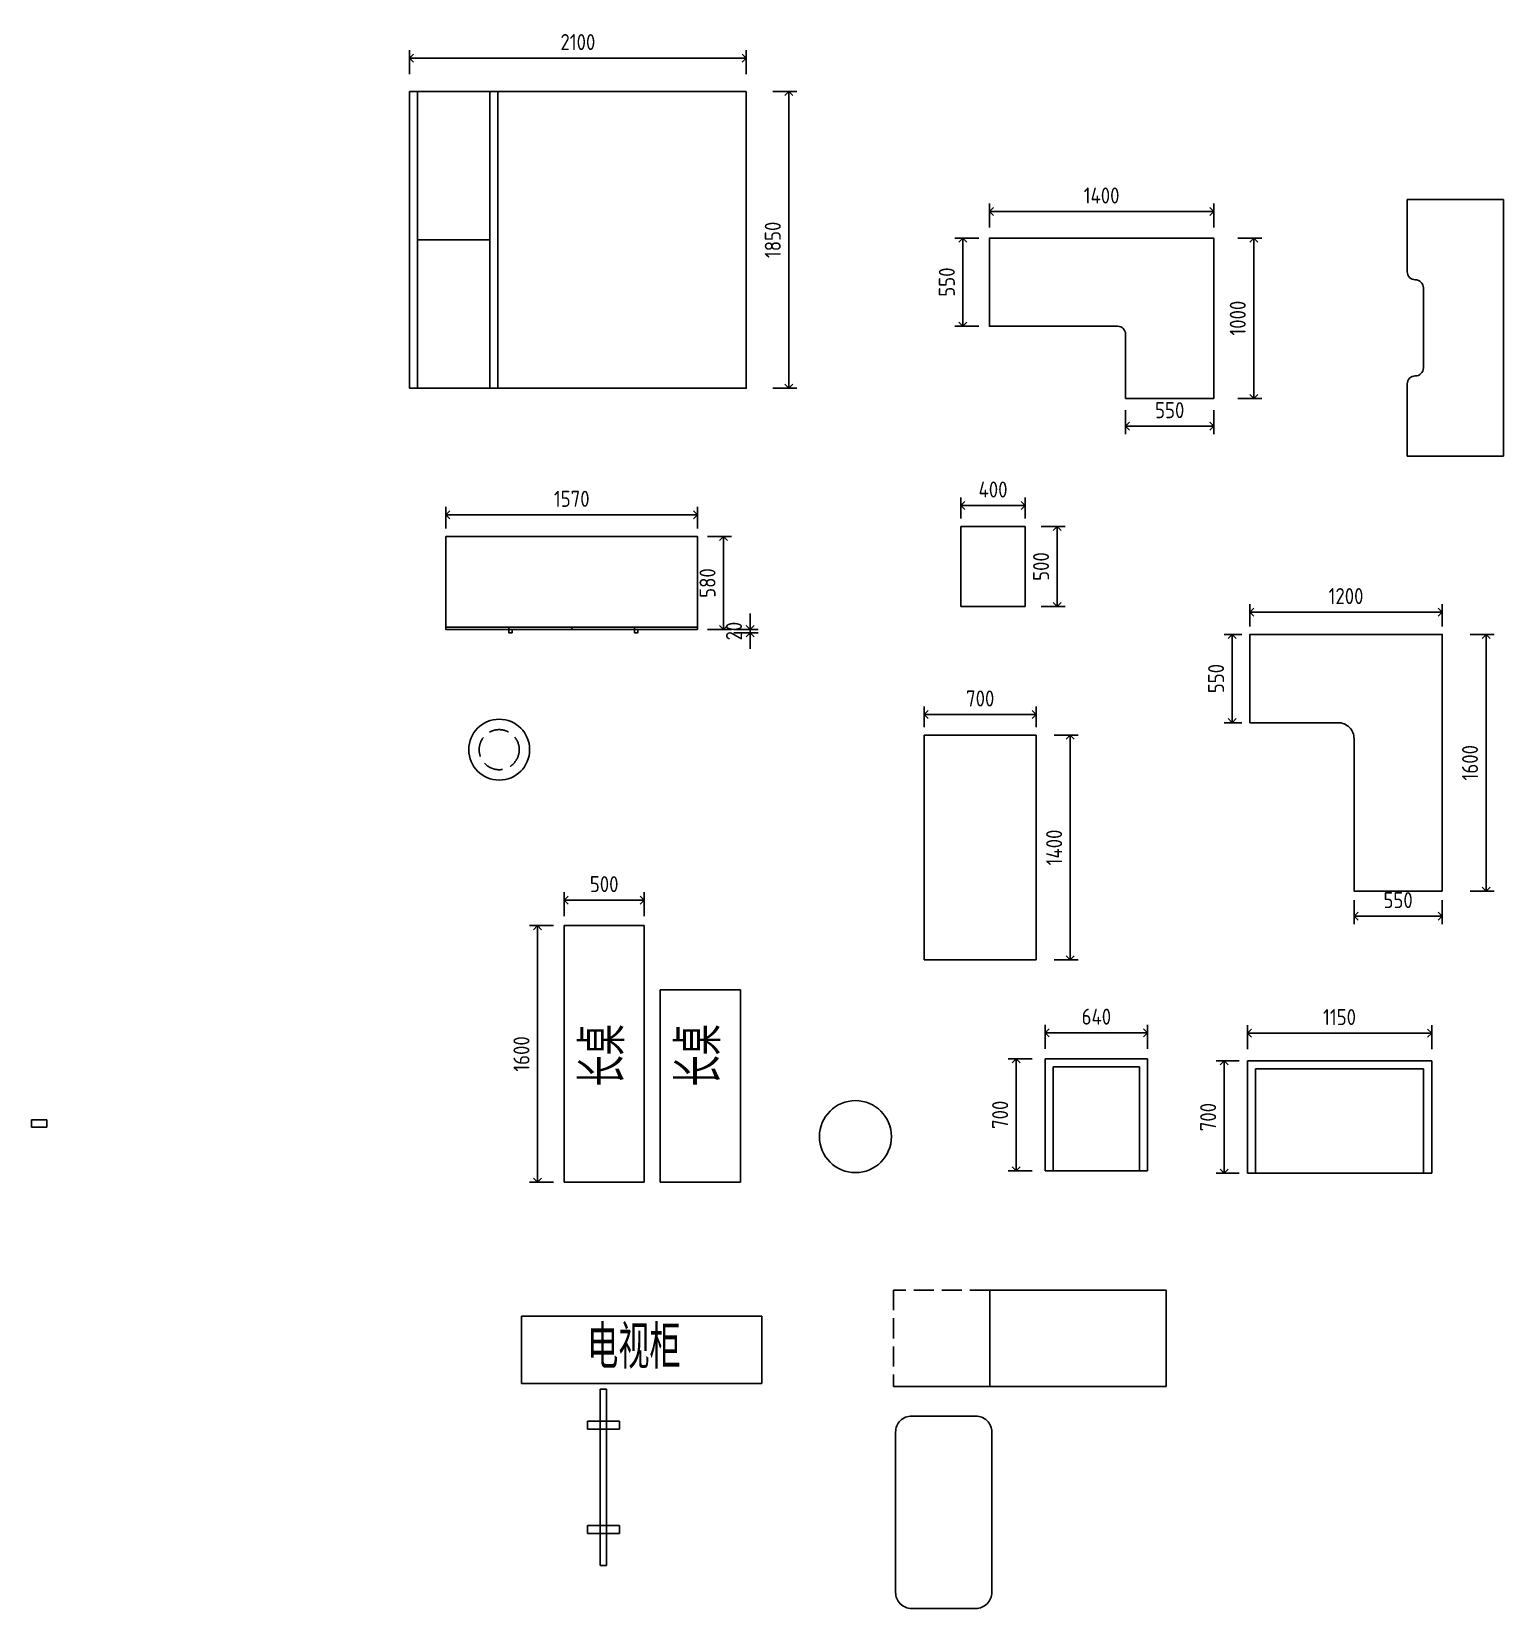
# Model space of a CAD drawing. Extents: x 62762 to 140486, y 30890 to 57932.
# Drawn here: x 78884 to 88068, y 39524 to 49358 of the extents above; entities that cross this region are included whole.
import ezdxf

# ---------------------------------------------------------------- set-up
doc = ezdxf.new("R2010")
doc.units = 0
doc.header["$LTSCALE"] = 1000
doc.header["$MEASUREMENT"] = 0
doc.linetypes.add('DASH', pattern=[0.35, 0.25, -0.1])
doc.styles.get("Standard").update_dxf_attribs({"font": 'gbenor.shx', "bigfont": 'gbcbig.shx'})
doc.dimstyles.get("Standard").update_dxf_attribs({"dimscale": 100, "dimtxt": 1, "dimasz": 0.5, "dimexe": 0.5, "dimexo": 0.5, "dimgap": 0.5, "dimtad": 1, "dimdec": 0, "dimzin": 0, "dimdsep": 46, "dimtxsty": 'Standard', "dimblk": 'OPEN90', "dimcen": 0.09, "dimadec": 0, "dimazin": 0, "dimtfac": 1, "dimtdec": 0, "dimtix": 1, "dimtmove": 2, "dimatfit": 3, "dimfxl": 1, "dimfxlon": 1, "dimtolj": 1, "dimtzin": 0, "dimarcsym": 0})

# ---------------------------------------------------------------- blocks, each defined once
blk = doc.blocks.new('_Open90')
at = {"color": 0, "linetype": 'ByBlock', "lineweight": -2}
for p, q in [((0, 0), (-1, 0)), ((-0.5, 0.5), (0, 0)), ((0, 0), (-0.5, -0.5))]:
    blk.add_line(p, q, dxfattribs=at)
blk = doc.blocks.new('*D70')
at = {"color": 0, "lineweight": -2, "ltscale": 0.5, "transparency": 16777216}
for p, q in [((81243.1, 49092.6), (81243.1, 49242.6)), ((81293.1, 49192.6), (83293.1, 49192.6)), ((83343.1, 49092.6), (83343.1, 49242.6))]:
    blk.add_line(p, q, dxfattribs=at)
at = {"layer": 'Defpoints', "color": 0, "ltscale": 0.5, "transparency": 16777216}
for p in [(83343.1, 49192.6), (81243.1, 48984), (83343.1, 48984)]:
    blk.add_point(p, dxfattribs=at)
at = {"color": 0, "lineweight": -2, "ltscale": 0.5, "transparency": 16777216, "xscale": 50, "yscale": 50, "zscale": 50, "rotation": 180}
blk.add_blockref('_Open90', (81243.1, 49192.6), dxfattribs=at)
at = {"color": 0, "lineweight": -2, "ltscale": 0.5, "transparency": 16777216, "xscale": 50, "yscale": 50, "zscale": 50}
blk.add_blockref('_Open90', (83343.1, 49192.6), dxfattribs=at)
at = {"color": 0, "ltscale": 0.5, "transparency": 16777216, "insert": (82293.1, 49292.6), "char_height": 100, "attachment_point": 5}
blk.add_mtext('\\A1;2100', dxfattribs=at)
blk = doc.blocks.new('*D71')
at = {"color": 0, "lineweight": -2, "ltscale": 0.5, "transparency": 16777216}
for p, q in [((83509.1, 48984), (83659.1, 48984)), ((83609.1, 48934), (83609.1, 47184)), ((83509.1, 47134), (83659.1, 47134))]:
    blk.add_line(p, q, dxfattribs=at)
at = {"layer": 'Defpoints', "color": 0, "ltscale": 0.5, "transparency": 16777216}
for p in [(83343.1, 48984), (83343.1, 47134), (83609.1, 47134)]:
    blk.add_point(p, dxfattribs=at)
at = {"color": 0, "lineweight": -2, "ltscale": 0.5, "transparency": 16777216, "xscale": 50, "yscale": 50, "zscale": 50}
for p, rotation in [((83609.1, 48984), 90), ((83609.1, 47134), 270)]:
    blk.add_blockref('_Open90', p, dxfattribs=dict(at, rotation=rotation))
at = {"color": 0, "ltscale": 0.5, "transparency": 16777216, "insert": (83509.1, 48059), "char_height": 100, "attachment_point": 5, "rotation": 90}
blk.add_mtext('\\A1;1850', dxfattribs=at)
blk = doc.blocks.new('*D72')
at = {"color": 0, "lineweight": -2, "ltscale": 0.5, "transparency": 16777216}
for p, q in [((81469.7, 46259.2), (81469.7, 46394.2)), ((81519.7, 46344.2), (82989.7, 46344.2)), ((83039.7, 46259.2), (83039.7, 46394.2))]:
    blk.add_line(p, q, dxfattribs=at)
at = {"layer": 'Defpoints', "color": 0, "ltscale": 0.5, "transparency": 16777216}
for p in [(83039.7, 46344.2), (81469.7, 46209.2), (83039.7, 46209.2)]:
    blk.add_point(p, dxfattribs=at)
at = {"color": 0, "lineweight": -2, "ltscale": 0.5, "transparency": 16777216, "xscale": 50, "yscale": 50, "zscale": 50, "rotation": 180}
blk.add_blockref('_Open90', (81469.7, 46344.2), dxfattribs=at)
at = {"color": 0, "lineweight": -2, "ltscale": 0.5, "transparency": 16777216, "xscale": 50, "yscale": 50, "zscale": 50}
blk.add_blockref('_Open90', (83039.7, 46344.2), dxfattribs=at)
at = {"color": 0, "ltscale": 0.5, "transparency": 16777216, "insert": (82254.7, 46444.2), "char_height": 100, "attachment_point": 5}
blk.add_mtext('\\A1;1570', dxfattribs=at)
blk = doc.blocks.new('*D73')
at = {"color": 0, "lineweight": -2, "ltscale": 0.5, "transparency": 16777216}
for p, q in [((83102, 46209.2), (83252, 46209.2)), ((83202, 46159.2), (83202, 45679.2)), ((83102, 45629.2), (83252, 45629.2))]:
    blk.add_line(p, q, dxfattribs=at)
at = {"layer": 'Defpoints', "color": 0, "ltscale": 0.5, "transparency": 16777216}
for p in [(83039.7, 46209.2), (83039.7, 45629.2), (83202, 45629.2)]:
    blk.add_point(p, dxfattribs=at)
at = {"color": 0, "lineweight": -2, "ltscale": 0.5, "transparency": 16777216, "xscale": 50, "yscale": 50, "zscale": 50}
for p, rotation in [((83202, 46209.2), 90), ((83202, 45629.2), 270)]:
    blk.add_blockref('_Open90', p, dxfattribs=dict(at, rotation=rotation))
at = {"color": 0, "ltscale": 0.5, "transparency": 16777216, "insert": (83102, 45919.2), "char_height": 100, "attachment_point": 5, "rotation": 90}
blk.add_mtext('\\A1;580', dxfattribs=at)
blk = doc.blocks.new('*D74')
at = {"color": 0, "lineweight": -2, "ltscale": 0.5, "transparency": 16777216}
for p, q in [((83367.1, 45679.2), (83367.1, 45729.2)), ((83267.1, 45629.2), (83417.1, 45629.2)), ((83367.1, 45609.2), (83367.1, 45629.2)), ((83267.1, 45609.2), (83417.1, 45609.2)), ((83367.1, 45559.2), (83367.1, 45509.2))]:
    blk.add_line(p, q, dxfattribs=at)
at = {"layer": 'Defpoints', "color": 0, "ltscale": 0.5, "transparency": 16777216}
for p in [(82667.2, 45629.2), (83367.1, 45629.2), (82667.2, 45609.2)]:
    blk.add_point(p, dxfattribs=at)
at = {"color": 0, "lineweight": -2, "ltscale": 0.5, "transparency": 16777216, "xscale": 50, "yscale": 50, "zscale": 50}
for p, rotation in [((83367.1, 45629.2), 270), ((83367.1, 45609.2), 90)]:
    blk.add_blockref('_Open90', p, dxfattribs=dict(at, rotation=rotation))
at = {"color": 0, "ltscale": 0.5, "transparency": 16777216, "insert": (83267.1, 45619.2), "char_height": 100, "attachment_point": 5, "rotation": 90}
blk.add_mtext('\\A1;20', dxfattribs=at)
blk = doc.blocks.new('*D75')
at = {"color": 0, "lineweight": -2, "ltscale": 0.5, "transparency": 16777216}
for p, q in [((84860.5, 48135.7), (84860.5, 48285.7)), ((86260.5, 48135.7), (86260.5, 48285.7)), ((84910.5, 48235.7), (86210.5, 48235.7))]:
    blk.add_line(p, q, dxfattribs=at)
at = {"layer": 'Defpoints', "color": 0, "ltscale": 0.5, "transparency": 16777216}
for p in [(86260.5, 48235.7), (84860.5, 48070.7), (86260.5, 48070.7)]:
    blk.add_point(p, dxfattribs=at)
at = {"color": 0, "lineweight": -2, "ltscale": 0.5, "transparency": 16777216, "xscale": 50, "yscale": 50, "zscale": 50, "rotation": 180}
blk.add_blockref('_Open90', (84860.5, 48235.7), dxfattribs=at)
at = {"color": 0, "lineweight": -2, "ltscale": 0.5, "transparency": 16777216, "xscale": 50, "yscale": 50, "zscale": 50}
blk.add_blockref('_Open90', (86260.5, 48235.7), dxfattribs=at)
at = {"color": 0, "ltscale": 0.5, "transparency": 16777216, "insert": (85560.5, 48335.7), "char_height": 100, "attachment_point": 5}
blk.add_mtext('\\A1;1400', dxfattribs=at)
blk = doc.blocks.new('*D76')
at = {"color": 0, "lineweight": -2, "ltscale": 0.5, "transparency": 16777216}
for p, q in [((86409.8, 48070.7), (86559.8, 48070.7)), ((86509.8, 48020.7), (86509.8, 47120.7)), ((86409.8, 47070.7), (86559.8, 47070.7))]:
    blk.add_line(p, q, dxfattribs=at)
at = {"layer": 'Defpoints', "color": 0, "ltscale": 0.5, "transparency": 16777216}
for p in [(86260.5, 48070.7), (86260.5, 47070.7), (86509.8, 47070.7)]:
    blk.add_point(p, dxfattribs=at)
at = {"color": 0, "lineweight": -2, "ltscale": 0.5, "transparency": 16777216, "xscale": 50, "yscale": 50, "zscale": 50}
for p, rotation in [((86509.8, 48070.7), 90), ((86509.8, 47070.7), 270)]:
    blk.add_blockref('_Open90', p, dxfattribs=dict(at, rotation=rotation))
at = {"color": 0, "ltscale": 0.5, "transparency": 16777216, "insert": (86409.8, 47570.7), "char_height": 100, "attachment_point": 5, "rotation": 90}
blk.add_mtext('\\A1;1000', dxfattribs=at)
blk = doc.blocks.new('*D77')
at = {"color": 0, "lineweight": -2, "ltscale": 0.5, "transparency": 16777216}
for p, q in [((84795, 48070.7), (84645, 48070.7)), ((84695, 48020.7), (84695, 47570.7)), ((84795, 47520.7), (84645, 47520.7))]:
    blk.add_line(p, q, dxfattribs=at)
at = {"layer": 'Defpoints', "color": 0, "ltscale": 0.5, "transparency": 16777216}
for p in [(84860.5, 48070.7), (84695, 47520.7), (84860.5, 47520.7)]:
    blk.add_point(p, dxfattribs=at)
at = {"color": 0, "lineweight": -2, "ltscale": 0.5, "transparency": 16777216, "xscale": 50, "yscale": 50, "zscale": 50}
for p, rotation in [((84695, 48070.7), 90), ((84695, 47520.7), 270)]:
    blk.add_blockref('_Open90', p, dxfattribs=dict(at, rotation=rotation))
at = {"color": 0, "ltscale": 0.5, "transparency": 16777216, "insert": (84595, 47795.7), "char_height": 100, "attachment_point": 5, "rotation": 90}
blk.add_mtext('\\A1;550', dxfattribs=at)
blk = doc.blocks.new('*D78')
at = {"color": 0, "lineweight": -2, "ltscale": 0.5, "transparency": 16777216}
for p, q in [((85710.5, 46997.1), (85710.5, 46847.1)), ((86260.5, 46997.1), (86260.5, 46847.1)), ((85760.5, 46897.1), (86210.5, 46897.1))]:
    blk.add_line(p, q, dxfattribs=at)
at = {"layer": 'Defpoints', "color": 0, "ltscale": 0.5, "transparency": 16777216}
for p in [(85710.5, 47070.7), (86260.5, 47070.7), (86260.5, 46897.1)]:
    blk.add_point(p, dxfattribs=at)
at = {"color": 0, "lineweight": -2, "ltscale": 0.5, "transparency": 16777216, "xscale": 50, "yscale": 50, "zscale": 50, "rotation": 180}
blk.add_blockref('_Open90', (85710.5, 46897.1), dxfattribs=at)
at = {"color": 0, "lineweight": -2, "ltscale": 0.5, "transparency": 16777216, "xscale": 50, "yscale": 50, "zscale": 50}
blk.add_blockref('_Open90', (86260.5, 46897.1), dxfattribs=at)
at = {"color": 0, "ltscale": 0.5, "transparency": 16777216, "insert": (85985.5, 46997.1), "char_height": 100, "attachment_point": 5}
blk.add_mtext('\\A1;550', dxfattribs=at)
blk = doc.blocks.new('*D79')
at = {"color": 0, "lineweight": -2, "ltscale": 0.5, "transparency": 16777216}
for p, q in [((84683.2, 46322), (84683.2, 46452.3)), ((85083.2, 46322), (85083.2, 46452.3)), ((84733.2, 46402.3), (85033.2, 46402.3))]:
    blk.add_line(p, q, dxfattribs=at)
at = {"layer": 'Defpoints', "color": 0, "ltscale": 0.5, "transparency": 16777216}
for p in [(85083.2, 46402.3), (84683.2, 46272), (85083.2, 46272)]:
    blk.add_point(p, dxfattribs=at)
at = {"color": 0, "lineweight": -2, "ltscale": 0.5, "transparency": 16777216, "xscale": 50, "yscale": 50, "zscale": 50, "rotation": 180}
blk.add_blockref('_Open90', (84683.2, 46402.3), dxfattribs=at)
at = {"color": 0, "lineweight": -2, "ltscale": 0.5, "transparency": 16777216, "xscale": 50, "yscale": 50, "zscale": 50}
blk.add_blockref('_Open90', (85083.2, 46402.3), dxfattribs=at)
at = {"color": 0, "ltscale": 0.5, "transparency": 16777216, "insert": (84883.2, 46502.3), "char_height": 100, "attachment_point": 5}
blk.add_mtext('\\A1;400', dxfattribs=at)
blk = doc.blocks.new('*D80')
at = {"color": 0, "lineweight": -2, "ltscale": 0.5, "transparency": 16777216}
for p, q in [((85182.7, 46272), (85332.7, 46272)), ((85282.7, 46222), (85282.7, 45822)), ((85182.7, 45772), (85332.7, 45772))]:
    blk.add_line(p, q, dxfattribs=at)
at = {"layer": 'Defpoints', "color": 0, "ltscale": 0.5, "transparency": 16777216}
for p in [(85083.2, 46272), (85083.2, 45772), (85282.7, 45772)]:
    blk.add_point(p, dxfattribs=at)
at = {"color": 0, "lineweight": -2, "ltscale": 0.5, "transparency": 16777216, "xscale": 50, "yscale": 50, "zscale": 50}
for p, rotation in [((85282.7, 46272), 90), ((85282.7, 45772), 270)]:
    blk.add_blockref('_Open90', p, dxfattribs=dict(at, rotation=rotation))
at = {"color": 0, "ltscale": 0.5, "transparency": 16777216, "insert": (85182.7, 46022), "char_height": 100, "attachment_point": 5, "rotation": 90}
blk.add_mtext('\\A1;500', dxfattribs=at)
blk = doc.blocks.new('*D81')
at = {"color": 0, "lineweight": -2, "ltscale": 0.5, "transparency": 16777216}
for p, q in [((86485.5, 45648.3), (86485.5, 45787.6)), ((86535.5, 45737.6), (87635.5, 45737.6)), ((87685.5, 45648.3), (87685.5, 45787.6))]:
    blk.add_line(p, q, dxfattribs=at)
at = {"layer": 'Defpoints', "color": 0, "ltscale": 0.5, "transparency": 16777216}
for p in [(87685.5, 45737.6), (86485.5, 45598.3), (87685.5, 45598.3)]:
    blk.add_point(p, dxfattribs=at)
at = {"color": 0, "lineweight": -2, "ltscale": 0.5, "transparency": 16777216, "xscale": 50, "yscale": 50, "zscale": 50, "rotation": 180}
blk.add_blockref('_Open90', (86485.5, 45737.6), dxfattribs=at)
at = {"color": 0, "lineweight": -2, "ltscale": 0.5, "transparency": 16777216, "xscale": 50, "yscale": 50, "zscale": 50}
blk.add_blockref('_Open90', (87685.5, 45737.6), dxfattribs=at)
at = {"color": 0, "ltscale": 0.5, "transparency": 16777216, "insert": (87085.5, 45837.6), "char_height": 100, "attachment_point": 5}
blk.add_mtext('\\A1;1200', dxfattribs=at)
blk = doc.blocks.new('*D82')
at = {"color": 0, "lineweight": -2, "ltscale": 0.5, "transparency": 16777216}
for p, q in [((87859, 45598.3), (88009, 45598.3)), ((87959, 45548.3), (87959, 44048.3)), ((87859, 43998.3), (88009, 43998.3))]:
    blk.add_line(p, q, dxfattribs=at)
at = {"layer": 'Defpoints', "color": 0, "ltscale": 0.5, "transparency": 16777216}
for p in [(87685.5, 45598.3), (87685.5, 43998.3), (87959, 43998.3)]:
    blk.add_point(p, dxfattribs=at)
at = {"color": 0, "lineweight": -2, "ltscale": 0.5, "transparency": 16777216, "xscale": 50, "yscale": 50, "zscale": 50}
for p, rotation in [((87959, 45598.3), 90), ((87959, 43998.3), 270)]:
    blk.add_blockref('_Open90', p, dxfattribs=dict(at, rotation=rotation))
at = {"color": 0, "ltscale": 0.5, "transparency": 16777216, "insert": (87859, 44798.3), "char_height": 100, "attachment_point": 5, "rotation": 90}
blk.add_mtext('\\A1;1600', dxfattribs=at)
blk = doc.blocks.new('*D83')
at = {"color": 0, "lineweight": -2, "ltscale": 0.5, "transparency": 16777216}
for p, q in [((87135.5, 43941.7), (87135.5, 43791.7)), ((87685.5, 43941.7), (87685.5, 43791.7)), ((87185.5, 43841.7), (87635.5, 43841.7))]:
    blk.add_line(p, q, dxfattribs=at)
at = {"layer": 'Defpoints', "color": 0, "ltscale": 0.5, "transparency": 16777216}
for p in [(87135.5, 43998.3), (87685.5, 43998.3), (87685.5, 43841.7)]:
    blk.add_point(p, dxfattribs=at)
at = {"color": 0, "lineweight": -2, "ltscale": 0.5, "transparency": 16777216, "xscale": 50, "yscale": 50, "zscale": 50, "rotation": 180}
blk.add_blockref('_Open90', (87135.5, 43841.7), dxfattribs=at)
at = {"color": 0, "lineweight": -2, "ltscale": 0.5, "transparency": 16777216, "xscale": 50, "yscale": 50, "zscale": 50}
blk.add_blockref('_Open90', (87685.5, 43841.7), dxfattribs=at)
at = {"color": 0, "ltscale": 0.5, "transparency": 16777216, "insert": (87410.5, 43941.7), "char_height": 100, "attachment_point": 5}
blk.add_mtext('\\A1;550', dxfattribs=at)
blk = doc.blocks.new('*D84')
at = {"color": 0, "lineweight": -2, "ltscale": 0.5, "transparency": 16777216}
for p, q in [((86435.5, 45598.3), (86324.8, 45598.3)), ((86374.8, 45548.3), (86374.8, 45098.3)), ((86435.5, 45048.3), (86324.8, 45048.3))]:
    blk.add_line(p, q, dxfattribs=at)
at = {"layer": 'Defpoints', "color": 0, "ltscale": 0.5, "transparency": 16777216}
for p in [(86485.5, 45598.3), (86374.8, 45048.3), (86485.5, 45048.3)]:
    blk.add_point(p, dxfattribs=at)
at = {"color": 0, "lineweight": -2, "ltscale": 0.5, "transparency": 16777216, "xscale": 50, "yscale": 50, "zscale": 50}
for p, rotation in [((86374.8, 45598.3), 90), ((86374.8, 45048.3), 270)]:
    blk.add_blockref('_Open90', p, dxfattribs=dict(at, rotation=rotation))
at = {"color": 0, "ltscale": 0.5, "transparency": 16777216, "insert": (86274.8, 45323.3), "char_height": 100, "attachment_point": 5, "rotation": 90}
blk.add_mtext('\\A1;550', dxfattribs=at)
blk = doc.blocks.new('*D85')
at = {"color": 0, "lineweight": -2, "ltscale": 0.5, "transparency": 16777216}
for p, q in [((84453.2, 45020), (84453.2, 45149)), ((85153.2, 45020), (85153.2, 45149)), ((84503.2, 45099), (85103.2, 45099))]:
    blk.add_line(p, q, dxfattribs=at)
at = {"layer": 'Defpoints', "color": 0, "ltscale": 0.5, "transparency": 16777216}
for p in [(85153.2, 45099), (84453.2, 44970), (85153.2, 44970)]:
    blk.add_point(p, dxfattribs=at)
at = {"color": 0, "lineweight": -2, "ltscale": 0.5, "transparency": 16777216, "xscale": 50, "yscale": 50, "zscale": 50, "rotation": 180}
blk.add_blockref('_Open90', (84453.2, 45099), dxfattribs=at)
at = {"color": 0, "lineweight": -2, "ltscale": 0.5, "transparency": 16777216, "xscale": 50, "yscale": 50, "zscale": 50}
blk.add_blockref('_Open90', (85153.2, 45099), dxfattribs=at)
at = {"color": 0, "ltscale": 0.5, "transparency": 16777216, "insert": (84803.2, 45199), "char_height": 100, "attachment_point": 5}
blk.add_mtext('\\A1;700', dxfattribs=at)
blk = doc.blocks.new('*D86')
at = {"color": 0, "lineweight": -2, "ltscale": 0.5, "transparency": 16777216}
for p, q in [((85264.6, 44970), (85414.6, 44970)), ((85364.6, 44920), (85364.6, 43620)), ((85264.6, 43570), (85414.6, 43570))]:
    blk.add_line(p, q, dxfattribs=at)
at = {"layer": 'Defpoints', "color": 0, "ltscale": 0.5, "transparency": 16777216}
for p in [(85153.2, 44970), (85153.2, 43570), (85364.6, 43570)]:
    blk.add_point(p, dxfattribs=at)
at = {"color": 0, "lineweight": -2, "ltscale": 0.5, "transparency": 16777216, "xscale": 50, "yscale": 50, "zscale": 50}
for p, rotation in [((85364.6, 44970), 90), ((85364.6, 43570), 270)]:
    blk.add_blockref('_Open90', p, dxfattribs=dict(at, rotation=rotation))
at = {"color": 0, "ltscale": 0.5, "transparency": 16777216, "insert": (85264.6, 44270), "char_height": 100, "attachment_point": 5, "rotation": 90}
blk.add_mtext('\\A1;1400', dxfattribs=at)
blk = doc.blocks.new('*D88')
at = {"color": 0, "lineweight": -2, "ltscale": 0.5, "transparency": 16777216}
for p, q in [((82207.2, 43841.4), (82207.2, 43991.4)), ((82707.2, 43841.4), (82707.2, 43991.4)), ((82257.2, 43941.4), (82657.2, 43941.4))]:
    blk.add_line(p, q, dxfattribs=at)
at = {"layer": 'Defpoints', "color": 0, "ltscale": 0.5, "transparency": 16777216}
for p in [(82707.2, 43941.4), (82207.2, 43782.4), (82707.2, 43782.4)]:
    blk.add_point(p, dxfattribs=at)
at = {"color": 0, "lineweight": -2, "ltscale": 0.5, "transparency": 16777216, "xscale": 50, "yscale": 50, "zscale": 50, "rotation": 180}
blk.add_blockref('_Open90', (82207.2, 43941.4), dxfattribs=at)
at = {"color": 0, "lineweight": -2, "ltscale": 0.5, "transparency": 16777216, "xscale": 50, "yscale": 50, "zscale": 50}
blk.add_blockref('_Open90', (82707.2, 43941.4), dxfattribs=at)
at = {"color": 0, "ltscale": 0.5, "transparency": 16777216, "insert": (82457.2, 44041.4), "char_height": 100, "attachment_point": 5}
blk.add_mtext('\\A1;500', dxfattribs=at)
blk = doc.blocks.new('*D89')
at = {"color": 0, "lineweight": -2, "ltscale": 0.5, "transparency": 16777216}
for p, q in [((82141, 43782.4), (81991, 43782.4)), ((82041, 43732.4), (82041, 42232.4)), ((82141, 42182.4), (81991, 42182.4))]:
    blk.add_line(p, q, dxfattribs=at)
at = {"layer": 'Defpoints', "color": 0, "ltscale": 0.5, "transparency": 16777216}
for p in [(82207.2, 43782.4), (82041, 42182.4), (82207.2, 42182.4)]:
    blk.add_point(p, dxfattribs=at)
at = {"color": 0, "lineweight": -2, "ltscale": 0.5, "transparency": 16777216, "xscale": 50, "yscale": 50, "zscale": 50}
for p, rotation in [((82041, 43782.4), 90), ((82041, 42182.4), 270)]:
    blk.add_blockref('_Open90', p, dxfattribs=dict(at, rotation=rotation))
at = {"color": 0, "ltscale": 0.5, "transparency": 16777216, "insert": (81941, 42982.4), "char_height": 100, "attachment_point": 5, "rotation": 90}
blk.add_mtext('\\A1;1600', dxfattribs=at)
blk = doc.blocks.new('*D91')
at = {"color": 0, "lineweight": -2, "ltscale": 0.5, "transparency": 16777216}
for p, q in [((85207.9, 43015), (85207.9, 43165)), ((85257.9, 43115), (85797.9, 43115)), ((85847.9, 43015), (85847.9, 43165))]:
    blk.add_line(p, q, dxfattribs=at)
at = {"layer": 'Defpoints', "color": 0, "ltscale": 0.5, "transparency": 16777216}
for p in [(85847.9, 43115), (85207.9, 42952.8), (85847.9, 42952.8)]:
    blk.add_point(p, dxfattribs=at)
at = {"color": 0, "lineweight": -2, "ltscale": 0.5, "transparency": 16777216, "xscale": 50, "yscale": 50, "zscale": 50, "rotation": 180}
blk.add_blockref('_Open90', (85207.9, 43115), dxfattribs=at)
at = {"color": 0, "lineweight": -2, "ltscale": 0.5, "transparency": 16777216, "xscale": 50, "yscale": 50, "zscale": 50}
blk.add_blockref('_Open90', (85847.9, 43115), dxfattribs=at)
at = {"color": 0, "ltscale": 0.5, "transparency": 16777216, "insert": (85527.9, 43215), "char_height": 100, "attachment_point": 5}
blk.add_mtext('\\A1;640', dxfattribs=at)
blk = doc.blocks.new('*D92')
at = {"color": 0, "lineweight": -2, "ltscale": 0.5, "transparency": 16777216}
for p, q in [((85127.4, 42952.8), (84977.4, 42952.8)), ((85027.4, 42902.8), (85027.4, 42302.8)), ((85127.4, 42252.8), (84977.4, 42252.8))]:
    blk.add_line(p, q, dxfattribs=at)
at = {"layer": 'Defpoints', "color": 0, "ltscale": 0.5, "transparency": 16777216}
for p in [(85207.9, 42952.8), (85027.4, 42252.8), (85207.9, 42252.8)]:
    blk.add_point(p, dxfattribs=at)
at = {"color": 0, "lineweight": -2, "ltscale": 0.5, "transparency": 16777216, "xscale": 50, "yscale": 50, "zscale": 50}
for p, rotation in [((85027.4, 42952.8), 90), ((85027.4, 42252.8), 270)]:
    blk.add_blockref('_Open90', p, dxfattribs=dict(at, rotation=rotation))
at = {"color": 0, "ltscale": 0.5, "transparency": 16777216, "insert": (84927.4, 42602.8), "char_height": 100, "attachment_point": 5, "rotation": 90}
blk.add_mtext('\\A1;700', dxfattribs=at)
blk = doc.blocks.new('*D93')
at = {"color": 0, "lineweight": -2, "ltscale": 0.5, "transparency": 16777216}
for p, q in [((86469.8, 43012.3), (86469.8, 43162.3)), ((87569.8, 43112.3), (86519.8, 43112.3)), ((87619.8, 43012.3), (87619.8, 43162.3))]:
    blk.add_line(p, q, dxfattribs=at)
at = {"layer": 'Defpoints', "color": 0, "ltscale": 0.5, "transparency": 16777216}
for p in [(86469.8, 43112.3), (86469.8, 42938.8), (87619.8, 42938.8)]:
    blk.add_point(p, dxfattribs=at)
at = {"color": 0, "lineweight": -2, "ltscale": 0.5, "transparency": 16777216, "xscale": 50, "yscale": 50, "zscale": 50, "rotation": 180}
blk.add_blockref('_Open90', (86469.8, 43112.3), dxfattribs=at)
at = {"color": 0, "lineweight": -2, "ltscale": 0.5, "transparency": 16777216, "xscale": 50, "yscale": 50, "zscale": 50}
blk.add_blockref('_Open90', (87619.8, 43112.3), dxfattribs=at)
at = {"color": 0, "ltscale": 0.5, "transparency": 16777216, "insert": (87044.8, 43212.3), "char_height": 100, "attachment_point": 5}
blk.add_mtext('\\A1;1150', dxfattribs=at)
blk = doc.blocks.new('*D94')
at = {"color": 0, "lineweight": -2, "ltscale": 0.5, "transparency": 16777216}
for p, q in [((86419.8, 42938.8), (86275.2, 42938.8)), ((86325.2, 42888.8), (86325.2, 42288.8)), ((86419.8, 42238.8), (86275.2, 42238.8))]:
    blk.add_line(p, q, dxfattribs=at)
at = {"layer": 'Defpoints', "color": 0, "ltscale": 0.5, "transparency": 16777216}
for p in [(86469.8, 42938.8), (86325.2, 42238.8), (86469.8, 42238.8)]:
    blk.add_point(p, dxfattribs=at)
at = {"color": 0, "lineweight": -2, "ltscale": 0.5, "transparency": 16777216, "xscale": 50, "yscale": 50, "zscale": 50}
for p, rotation in [((86325.2, 42938.8), 90), ((86325.2, 42238.8), 270)]:
    blk.add_blockref('_Open90', p, dxfattribs=dict(at, rotation=rotation))
at = {"color": 0, "ltscale": 0.5, "transparency": 16777216, "insert": (86225.2, 42588.8), "char_height": 100, "attachment_point": 5, "rotation": 90}
blk.add_mtext('\\A1;700', dxfattribs=at)

msp = doc.modelspace()

# ---------------------------------------------------------------- linework, layer by layer
at = {"ltscale": 0.5}
for p, q in [((84683.2, 46272), (84683.2, 45772)), ((85083.2, 46272), (84683.2, 46272)), ((85083.2, 45772), (85083.2, 46272)), ((84683.2, 45772), (85083.2, 45772)), ((85153.2, 44970), (84453.2, 44970)), ((84453.2, 44970), (84453.2, 43570)), ((85153.2, 43570), (85153.2, 44970)), ((82707.2, 43782.4), (82207.2, 43782.4)), ((82207.2, 43782.4), (82207.2, 42182.4)), ((82707.2, 42182.4), (82707.2, 43782.4)), ((84453.2, 43570), (85153.2, 43570)), ((83307.2, 43382.4), (82807.2, 43382.4)), ((82807.2, 43382.4), (82807.2, 42182.4)), ((83307.2, 42182.4), (83307.2, 43382.4)), ((85847.9, 42952.8), (85207.9, 42952.8)), ((85207.9, 42952.8), (85207.9, 42252.8)), ((85257.9, 42902.8), (85257.9, 42252.8)), ((85797.9, 42902.8), (85257.9, 42902.8)), ((85797.9, 42902.8), (85797.9, 42252.8)), ((85847.9, 42252.8), (85847.9, 42952.8)), ((87619.8, 42938.8), (86469.8, 42938.8)), ((86469.8, 42938.8), (86469.8, 42238.8)), ((86519.8, 42888.8), (86519.8, 42238.8)), ((87569.8, 42888.8), (86519.8, 42888.8)), ((87569.8, 42238.8), (87569.8, 42888.8)), ((87619.8, 42238.8), (87619.8, 42938.8)), ((78979.5, 42570.7), (78884.5, 42570.7)), ((78884.5, 42570.7), (78884.5, 42525.7)), ((78884.5, 42525.7), (78979.5, 42525.7)), ((78979.5, 42525.7), (78979.5, 42570.7)), ((85207.9, 42252.8), (85847.9, 42252.8)), ((86469.8, 42238.8), (87619.8, 42238.8)), ((82207.2, 42182.4), (82707.2, 42182.4)), ((82807.2, 42182.4), (83307.2, 42182.4)), ((84863.2, 41508.7), (84863.2, 40908.7)), ((83441.5, 41347.4), (81941.5, 41347.4)), ((81941.5, 41347.4), (81941.5, 40927.4)), ((83441.5, 40927.4), (83441.5, 41347.4)), ((81941.5, 40927.4), (83441.5, 40927.4)), ((82432.5, 39792.6), (82432.5, 40892.6)), ((82432.5, 40892.6), (82472.5, 40892.6)), ((82472.5, 40892.6), (82472.5, 39792.6)), ((84263.2, 40908.7), (85963.2, 40908.7)), ((82552.5, 40692.6), (82352.5, 40692.6)), ((82352.5, 40692.6), (82352.5, 40642.6)), ((82352.5, 40642.6), (82552.5, 40642.6)), ((82552.5, 40642.6), (82552.5, 40692.6)), ((82352.5, 39992.6), (82352.5, 40042.6)), ((82352.5, 40042.6), (82552.5, 40042.6)), ((82552.5, 40042.6), (82552.5, 39992.6)), ((82552.5, 39992.6), (82352.5, 39992.6)), ((82472.5, 39792.6), (82432.5, 39792.6))]:
    msp.add_line(p, q, dxfattribs=at)
for points in [[(81743.1, 48984), (81243.1, 48984), (81293.1, 48984), (81293.1, 47134)], [(81743.1, 47134), (81743.1, 48984), (81793.1, 48984), (81793.1, 47134)], [(81743.1, 48059), (81293.1, 48059)]]:
    msp.add_lwpolyline(points)
msp.add_lwpolyline([(83343.1, 48984), (81243.1, 48984), (81243.1, 47134), (83343.1, 47134)], close=True)
for points in [[(88067.8, 48310.3), (88067.8, 46710.3), (87467.8, 46710.3), (87467.8, 47160.3, -0.414214), (87517.8, 47210.3, 0.414214), (87567.8, 47260.3), (87567.8, 47760.3, 0.414214), (87517.8, 47810.3, -0.414214), (87467.8, 47860.3), (87467.8, 48310.3)], [(85660.5, 47520.7), (84860.5, 47520.7), (84860.5, 48070.7), (86260.5, 48070.7), (86260.5, 47070.7), (85710.5, 47070.7), (85710.5, 47470.7, 0.398173)], [(87685.5, 43998.3), (87135.5, 43998.3), (87135.5, 44948.3, 0.414214), (87035.5, 45048.3), (86485.5, 45048.3), (86485.5, 45598.3), (87685.5, 45598.3)], [(84875.4, 39624.4), (84875.4, 40624.4, 0.414214), (84775.4, 40724.4), (84375.4, 40724.4, 0.414214), (84275.4, 40624.4), (84275.4, 39624.4, 0.414214), (84375.4, 39524.4), (84775.4, 39524.4, 0.414214)]]:
    msp.add_lwpolyline(points, format="xyb", close=True, dxfattribs=at)
for points in [[(87467.8, 47160.3), (87467.8, 46710.3)], [(81469.7, 45629.2), (82254.7, 45629.2)], [(81862.2, 45629.2), (81862.2, 45644.2)], [(83039.7, 45644.2), (82254.7, 45644.2)], [(82647.2, 45629.2), (82647.2, 45644.2)], [(84863.2, 40908.7), (85963.2, 40908.7), (85963.2, 41508.7), (84863.2, 41508.7)]]:
    msp.add_lwpolyline(points, dxfattribs=at)
for points in [[(83039.7, 45629.2), (83039.7, 46209.2), (81469.7, 46209.2), (81469.7, 45629.2), (81469.7, 45644.2), (82254.7, 45644.2), (82254.7, 45629.2)], [(81882.2, 45629.2), (81862.2, 45629.2), (81862.2, 45609.2), (81882.2, 45609.2)], [(82667.2, 45629.2), (82647.2, 45629.2), (82647.2, 45609.2), (82667.2, 45609.2)]]:
    msp.add_lwpolyline(points, close=True, dxfattribs=at)
at = {"linetype": 'DASH', "ltscale": 0.5}
msp.add_lwpolyline([(84863.2, 40908.7), (84863.2, 41508.7), (84263.2, 41508.7), (84263.2, 40908.7)], close=True, dxfattribs=at)
for points in [[(84875.4, 39624.4), (84875.4, 39624.4)], [(84775.4, 39524.4), (84375.4, 39524.4)]]:
    msp.add_lwpolyline(points, dxfattribs=at)
at = {"color": 2, "ltscale": 0.5}
msp.add_circle((81802.2, 44879.9), 190, dxfattribs=at)
at = {"linetype": 'DASH', "ltscale": 0.5}
msp.add_circle((81802.2, 44879.9), 125, dxfattribs=at)
at = {"color": 4, "ltscale": 0.5}
msp.add_circle((84024.8, 42466.8), 224.5, dxfattribs=at)

# ---------------------------------------------------------------- texts
at = {"ltscale": 0.5}
for p in [(82582.8, 42779.6), (83182.8, 42779.6)]:
    msp.add_text('长桌', height=270, rotation=90, dxfattribs=at).set_placement(p)
msp.add_text('电视柜', height=270, dxfattribs=at).set_placement((82351.2, 41019.7))

# ---------------------------------------------------------------- dimensions: what is measured, and where the dimension line sits
for base, p1, p2, picture, middle in [((83343.1, 49192.6), (81243.1, 48984), (83343.1, 48984), '*D70', (82293.1, 49292.6)), ((86260.5, 48235.7), (84860.5, 48070.7), (86260.5, 48070.7), '*D75', (85560.5, 48335.7)), ((86260.5, 46897.1), (85710.5, 47070.7), (86260.5, 47070.7), '*D78', (85985.5, 46997.1)), ((85083.2, 46402.3), (84683.2, 46272), (85083.2, 46272), '*D79', (84883.2, 46502.3)), ((83039.7, 46344.2), (81469.7, 46209.2), (83039.7, 46209.2), '*D72', (82254.7, 46444.2)), ((87685.5, 45737.6), (86485.5, 45598.3), (87685.5, 45598.3), '*D81', (87085.5, 45837.6)), ((85153.2, 45099), (84453.2, 44970), (85153.2, 44970), '*D85', (84803.2, 45199)), ((82707.2, 43941.4), (82207.2, 43782.4), (82707.2, 43782.4), '*D88', (82457.2, 44041.4)), ((87685.5, 43841.7), (87135.5, 43998.3), (87685.5, 43998.3), '*D83', (87410.5, 43941.7)), ((85847.9, 43115), (85207.9, 42952.8), (85847.9, 42952.8), '*D91', (85527.9, 43215)), ((86469.8, 43112.3), (87619.8, 42938.8), (86469.8, 42938.8), '*D93', (87044.8, 43212.3))]:
    dim = msp.add_linear_dim(base=base, p1=p1, p2=p2, dimstyle='Standard', dxfattribs=at)
    dim.commit()
    dim.dimension.update_dxf_attribs({"geometry": picture, "text_midpoint": middle})
for base, p1, p2, picture, middle in [((83609.1, 47134), (83343.1, 48984), (83343.1, 47134), '*D71', (83509.1, 48059)), ((84695, 47520.7), (84860.5, 48070.7), (84860.5, 47520.7), '*D77', (84595, 47795.7)), ((86509.8, 47070.7), (86260.5, 48070.7), (86260.5, 47070.7), '*D76', (86409.8, 47570.7)), ((85282.7, 45772), (85083.2, 46272), (85083.2, 45772), '*D80', (85182.7, 46022)), ((83202, 45629.2), (83039.7, 46209.2), (83039.7, 45629.2), '*D73', (83102, 45919.2)), ((83367.1, 45629.2), (82667.2, 45609.2), (82667.2, 45629.2), '*D74', (83267.1, 45619.2)), ((86374.8, 45048.3), (86485.5, 45598.3), (86485.5, 45048.3), '*D84', (86274.8, 45323.3)), ((87959, 43998.3), (87685.5, 45598.3), (87685.5, 43998.3), '*D82', (87859, 44798.3)), ((85364.6, 43570), (85153.2, 44970), (85153.2, 43570), '*D86', (85264.6, 44270)), ((82041, 42182.4), (82207.2, 43782.4), (82207.2, 42182.4), '*D89', (81941, 42982.4)), ((85027.4, 42252.8), (85207.9, 42952.8), (85207.9, 42252.8), '*D92', (84927.4, 42602.8)), ((86325.2, 42238.8), (86469.8, 42938.8), (86469.8, 42238.8), '*D94', (86225.2, 42588.8))]:
    dim = msp.add_linear_dim(base=base, p1=p1, p2=p2, angle=90, dimstyle='Standard', dxfattribs=at)
    dim.commit()
    dim.dimension.update_dxf_attribs({"geometry": picture, "text_midpoint": middle})

doc.saveas('drawing.dxf')
